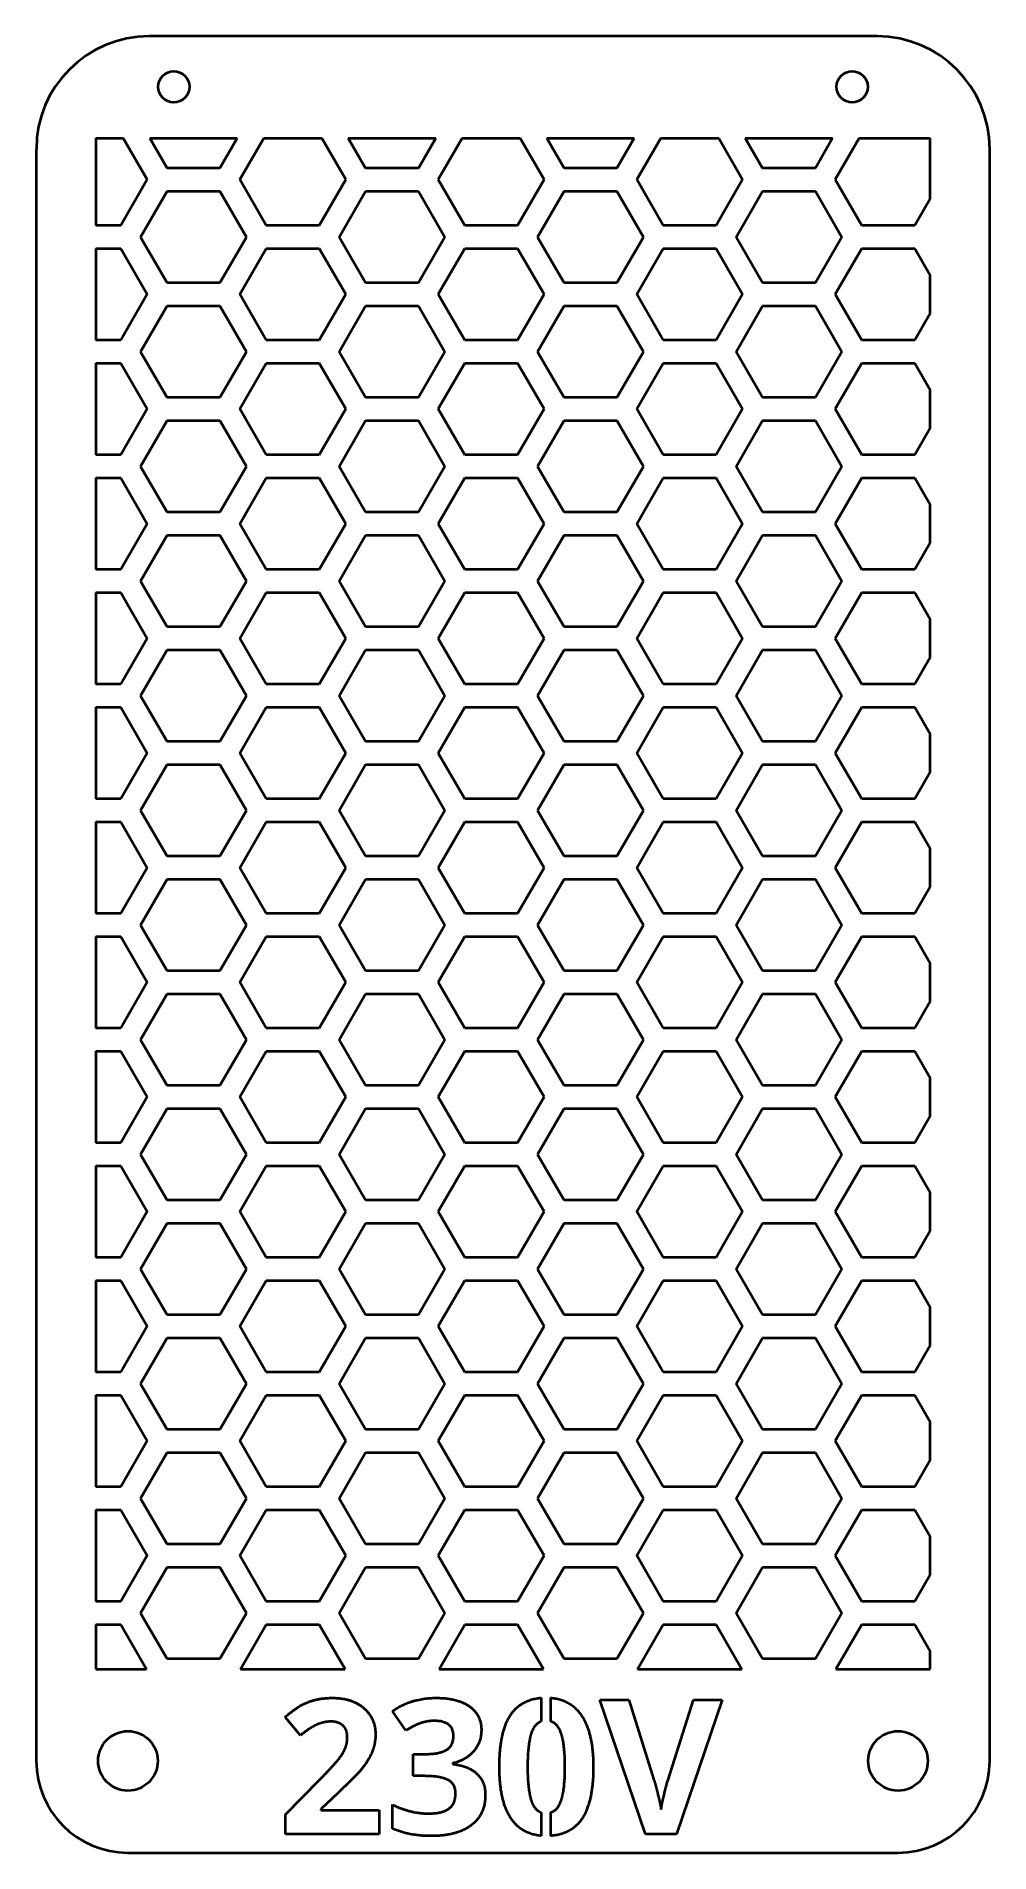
# Model space of a CAD drawing. Header units: inches. Extents: x -55 to 49, y -198 to 0.
import ezdxf

# ---------------------------------------------------------------- set-up
doc = ezdxf.new("R2010")
doc.units = ezdxf.units.IN
doc.header["$MEASUREMENT"] = 0
doc.layers.add('Visible', color=7, linetype='Continuous', lineweight=40)

msp = doc.modelspace()

# ---------------------------------------------------------------- linework, layer by layer
at = {"layer": 'Visible'}
for p, q in [((36.67, 0), (-42.74, 0)), ((-48.54, -11.11), (-45.55, -11.11)), ((-48.54, -11.11), (-48.54, -20.62)), ((-45.55, -11.11), (-42.94, -15.62)), ((-40.78, -14.38), (-42.66, -11.11)), ((-42.66, -11.11), (-33.12, -11.11)), ((-33.12, -11.11), (-35, -14.38)), ((-32.84, -15.62), (-30.23, -11.11)), ((-30.23, -11.11), (-23.9, -11.11)), ((-23.9, -11.11), (-21.29, -15.62)), ((-19.12, -14.38), (-21.01, -11.11)), ((-21.01, -11.11), (-11.47, -11.11)), ((-11.47, -11.11), (-13.35, -14.38)), ((-11.19, -15.62), (-8.58, -11.11)), ((-8.58, -11.11), (-2.24, -11.11)), ((-2.24, -11.11), (0.36, -15.62)), ((2.53, -14.38), (0.64, -11.11)), ((0.64, -11.11), (10.18, -11.11)), ((10.18, -11.11), (8.3, -14.38)), ((10.46, -15.62), (13.07, -11.11)), ((13.07, -11.11), (19.41, -11.11)), ((19.41, -11.11), (22.01, -15.62)), ((24.18, -14.38), (22.29, -11.11)), ((22.29, -11.11), (31.83, -11.11)), ((31.83, -11.11), (29.95, -14.38)), ((32.12, -15.62), (34.72, -11.11)), ((34.72, -11.11), (42.46, -11.11)), ((42.46, -17.7), (42.46, -11.11)), ((-55.04, -12.29), (-55.04, -188)), ((48.96, -188), (48.96, -12.29)), ((-42.94, -15.62), (-45.83, -20.62)), ((-35, -14.38), (-40.78, -14.38)), ((-29.95, -20.62), (-32.84, -15.62)), ((-21.29, -15.62), (-24.18, -20.62)), ((-13.35, -14.38), (-19.12, -14.38)), ((-8.3, -20.62), (-11.19, -15.62)), ((0.36, -15.62), (-2.53, -20.62)), ((8.3, -14.38), (2.53, -14.38)), ((13.35, -20.62), (10.46, -15.62)), ((22.01, -15.62), (19.12, -20.62)), ((29.95, -14.38), (24.18, -14.38)), ((35, -20.62), (32.12, -15.62)), ((-43.66, -21.88), (-40.78, -16.88)), ((-40.78, -16.88), (-35, -16.88)), ((-35, -16.88), (-32.12, -21.88)), ((-22.01, -21.88), (-19.12, -16.88)), ((-19.12, -16.88), (-13.35, -16.88)), ((-13.35, -16.88), (-10.46, -21.88)), ((-0.36, -21.88), (2.53, -16.88)), ((2.53, -16.88), (8.3, -16.88)), ((8.3, -16.88), (11.19, -21.88)), ((21.29, -21.88), (24.18, -16.88)), ((24.18, -16.88), (29.95, -16.88)), ((29.95, -16.88), (32.84, -21.88)), ((42.46, -17.7), (40.78, -20.62)), ((-45.83, -20.62), (-48.54, -20.62)), ((-24.18, -20.62), (-29.95, -20.62)), ((-2.53, -20.62), (-8.3, -20.62)), ((19.12, -20.62), (13.35, -20.62)), ((40.78, -20.62), (35, -20.62)), ((-48.54, -23.12), (-48.54, -33.12)), ((-48.54, -23.12), (-45.83, -23.12)), ((-45.83, -23.12), (-42.94, -28.12)), ((-40.78, -26.88), (-43.66, -21.88)), ((-32.12, -21.88), (-35, -26.88)), ((-32.84, -28.12), (-29.95, -23.12)), ((-29.95, -23.12), (-24.18, -23.12)), ((-24.18, -23.12), (-21.29, -28.12)), ((-19.12, -26.88), (-22.01, -21.88)), ((-10.46, -21.88), (-13.35, -26.88)), ((-11.19, -28.12), (-8.3, -23.12)), ((-8.3, -23.12), (-2.53, -23.12)), ((-2.53, -23.12), (0.36, -28.12)), ((2.53, -26.88), (-0.36, -21.88)), ((11.19, -21.88), (8.3, -26.88)), ((10.46, -28.12), (13.35, -23.12)), ((13.35, -23.12), (19.12, -23.12)), ((19.12, -23.12), (22.01, -28.12)), ((24.18, -26.88), (21.29, -21.88)), ((32.84, -21.88), (29.95, -26.88)), ((32.12, -28.12), (35, -23.12)), ((35, -23.12), (40.78, -23.12)), ((40.78, -23.12), (42.46, -26.05)), ((-35, -26.88), (-40.78, -26.88)), ((-13.35, -26.88), (-19.12, -26.88)), ((8.3, -26.88), (2.53, -26.88)), ((29.95, -26.88), (24.18, -26.88)), ((42.46, -30.2), (42.46, -26.05)), ((-42.94, -28.12), (-45.83, -33.12)), ((-43.66, -34.38), (-40.78, -29.38)), ((-40.78, -29.38), (-35, -29.38)), ((-35, -29.38), (-32.12, -34.38)), ((-29.95, -33.12), (-32.84, -28.12)), ((-21.29, -28.12), (-24.18, -33.12)), ((-22.01, -34.38), (-19.12, -29.38)), ((-19.12, -29.38), (-13.35, -29.38)), ((-13.35, -29.38), (-10.46, -34.38)), ((-8.3, -33.12), (-11.19, -28.12)), ((0.36, -28.12), (-2.53, -33.12)), ((-0.36, -34.38), (2.53, -29.38)), ((2.53, -29.38), (8.3, -29.38)), ((8.3, -29.38), (11.19, -34.38)), ((13.35, -33.12), (10.46, -28.12)), ((22.01, -28.12), (19.12, -33.12)), ((21.29, -34.38), (24.18, -29.38)), ((24.18, -29.38), (29.95, -29.38)), ((29.95, -29.38), (32.84, -34.38)), ((35, -33.12), (32.12, -28.12)), ((42.46, -30.2), (40.78, -33.12)), ((-45.83, -33.12), (-48.54, -33.12)), ((-24.18, -33.12), (-29.95, -33.12)), ((-2.53, -33.12), (-8.3, -33.12)), ((19.12, -33.12), (13.35, -33.12)), ((40.78, -33.12), (35, -33.12)), ((-48.54, -35.63), (-48.54, -45.62)), ((-48.54, -35.63), (-45.83, -35.63)), ((-45.83, -35.63), (-42.94, -40.62)), ((-40.78, -39.38), (-43.66, -34.38)), ((-32.12, -34.38), (-35, -39.38)), ((-32.84, -40.62), (-29.95, -35.63)), ((-29.95, -35.63), (-24.18, -35.63)), ((-24.18, -35.63), (-21.29, -40.62)), ((-19.12, -39.38), (-22.01, -34.38)), ((-10.46, -34.38), (-13.35, -39.38)), ((-11.19, -40.62), (-8.3, -35.63)), ((-8.3, -35.63), (-2.53, -35.63)), ((-2.53, -35.63), (0.36, -40.62)), ((2.53, -39.38), (-0.36, -34.38)), ((11.19, -34.38), (8.3, -39.38)), ((10.46, -40.62), (13.35, -35.63)), ((13.35, -35.63), (19.12, -35.63)), ((19.12, -35.63), (22.01, -40.62)), ((24.18, -39.38), (21.29, -34.38)), ((32.84, -34.38), (29.95, -39.38)), ((32.12, -40.62), (35, -35.63)), ((35, -35.63), (40.78, -35.63)), ((40.78, -35.63), (42.46, -38.55)), ((-35, -39.38), (-40.78, -39.38)), ((-13.35, -39.38), (-19.12, -39.38)), ((8.3, -39.38), (2.53, -39.38)), ((29.95, -39.38), (24.18, -39.38)), ((42.46, -42.7), (42.46, -38.55)), ((-42.94, -40.62), (-45.83, -45.62)), ((-29.95, -45.62), (-32.84, -40.62)), ((-21.29, -40.62), (-24.18, -45.62)), ((-8.3, -45.62), (-11.19, -40.62)), ((0.36, -40.62), (-2.53, -45.62)), ((13.35, -45.62), (10.46, -40.62)), ((22.01, -40.62), (19.12, -45.62)), ((35, -45.62), (32.12, -40.62)), ((-43.66, -46.88), (-40.78, -41.88)), ((-40.78, -41.88), (-35, -41.88)), ((-35, -41.88), (-32.12, -46.88)), ((-22.01, -46.88), (-19.12, -41.88)), ((-19.12, -41.88), (-13.35, -41.88)), ((-13.35, -41.88), (-10.46, -46.88)), ((-0.36, -46.88), (2.53, -41.88)), ((2.53, -41.88), (8.3, -41.88)), ((8.3, -41.88), (11.19, -46.88)), ((21.29, -46.88), (24.18, -41.88)), ((24.18, -41.88), (29.95, -41.88)), ((29.95, -41.88), (32.84, -46.88)), ((42.46, -42.7), (40.78, -45.62)), ((-45.83, -45.62), (-48.54, -45.62)), ((-40.78, -51.88), (-43.66, -46.88)), ((-32.12, -46.88), (-35, -51.88)), ((-24.18, -45.62), (-29.95, -45.62)), ((-19.12, -51.88), (-22.01, -46.88)), ((-10.46, -46.88), (-13.35, -51.88)), ((-2.53, -45.62), (-8.3, -45.62)), ((2.53, -51.88), (-0.36, -46.88)), ((11.19, -46.88), (8.3, -51.88)), ((19.12, -45.62), (13.35, -45.62)), ((24.18, -51.88), (21.29, -46.88)), ((32.84, -46.88), (29.95, -51.88)), ((40.78, -45.62), (35, -45.62)), ((-48.54, -48.12), (-48.54, -58.13)), ((-48.54, -48.12), (-45.83, -48.12)), ((-45.83, -48.12), (-42.94, -53.13)), ((-32.84, -53.13), (-29.95, -48.12)), ((-29.95, -48.12), (-24.18, -48.12)), ((-24.18, -48.12), (-21.29, -53.13)), ((-11.19, -53.13), (-8.3, -48.12)), ((-8.3, -48.12), (-2.53, -48.12)), ((-2.53, -48.12), (0.36, -53.13)), ((10.46, -53.13), (13.35, -48.12)), ((13.35, -48.12), (19.12, -48.12)), ((19.12, -48.12), (22.01, -53.13)), ((32.12, -53.13), (35, -48.12)), ((35, -48.12), (40.78, -48.12)), ((40.78, -48.12), (42.46, -51.05)), ((42.46, -55.2), (42.46, -51.05)), ((-42.94, -53.13), (-45.83, -58.13)), ((-35, -51.88), (-40.78, -51.88)), ((-29.95, -58.13), (-32.84, -53.13)), ((-21.29, -53.13), (-24.18, -58.13)), ((-13.35, -51.88), (-19.12, -51.88)), ((-8.3, -58.13), (-11.19, -53.13)), ((0.36, -53.13), (-2.53, -58.13)), ((8.3, -51.88), (2.53, -51.88)), ((13.35, -58.13), (10.46, -53.13)), ((22.01, -53.13), (19.12, -58.13)), ((29.95, -51.88), (24.18, -51.88)), ((35, -58.13), (32.12, -53.13)), ((-43.66, -59.38), (-40.78, -54.38)), ((-40.78, -54.38), (-35, -54.38)), ((-35, -54.38), (-32.12, -59.38)), ((-22.01, -59.38), (-19.12, -54.38)), ((-19.12, -54.38), (-13.35, -54.38)), ((-13.35, -54.38), (-10.46, -59.38)), ((-0.36, -59.38), (2.53, -54.38)), ((2.53, -54.38), (8.3, -54.38)), ((8.3, -54.38), (11.19, -59.38)), ((21.29, -59.38), (24.18, -54.38)), ((24.18, -54.38), (29.95, -54.38)), ((29.95, -54.38), (32.84, -59.38)), ((42.46, -55.2), (40.78, -58.13)), ((-45.83, -58.13), (-48.54, -58.13)), ((-40.78, -64.38), (-43.66, -59.38)), ((-32.12, -59.38), (-35, -64.38)), ((-24.18, -58.13), (-29.95, -58.13)), ((-19.12, -64.38), (-22.01, -59.38)), ((-10.46, -59.38), (-13.35, -64.38)), ((-2.53, -58.13), (-8.3, -58.13)), ((2.53, -64.38), (-0.36, -59.38)), ((11.19, -59.38), (8.3, -64.38)), ((19.12, -58.13), (13.35, -58.13)), ((24.18, -64.38), (21.29, -59.38)), ((32.84, -59.38), (29.95, -64.38)), ((40.78, -58.13), (35, -58.13)), ((-48.54, -60.63), (-48.54, -70.63)), ((-48.54, -60.63), (-45.83, -60.63)), ((-45.83, -60.63), (-42.94, -65.63)), ((-32.84, -65.63), (-29.95, -60.63)), ((-29.95, -60.63), (-24.18, -60.63)), ((-24.18, -60.63), (-21.29, -65.63)), ((-11.19, -65.63), (-8.3, -60.63)), ((-8.3, -60.63), (-2.53, -60.63)), ((-2.53, -60.63), (0.36, -65.63)), ((10.46, -65.63), (13.35, -60.63)), ((13.35, -60.63), (19.12, -60.63)), ((19.12, -60.63), (22.01, -65.63)), ((32.12, -65.63), (35, -60.63)), ((35, -60.63), (40.78, -60.63)), ((40.78, -60.63), (42.46, -63.55)), ((-35, -64.38), (-40.78, -64.38)), ((-13.35, -64.38), (-19.12, -64.38)), ((8.3, -64.38), (2.53, -64.38)), ((29.95, -64.38), (24.18, -64.38)), ((42.46, -67.7), (42.46, -63.55)), ((-42.94, -65.63), (-45.83, -70.63)), ((-43.66, -71.88), (-40.78, -66.88)), ((-40.78, -66.88), (-35, -66.88)), ((-35, -66.88), (-32.12, -71.88)), ((-29.95, -70.63), (-32.84, -65.63)), ((-21.29, -65.63), (-24.18, -70.63)), ((-22.01, -71.88), (-19.12, -66.88)), ((-19.12, -66.88), (-13.35, -66.88)), ((-13.35, -66.88), (-10.46, -71.88)), ((-8.3, -70.63), (-11.19, -65.63)), ((0.36, -65.63), (-2.53, -70.63)), ((-0.36, -71.88), (2.53, -66.88)), ((2.53, -66.88), (8.3, -66.88)), ((8.3, -66.88), (11.19, -71.88)), ((13.35, -70.63), (10.46, -65.63)), ((22.01, -65.63), (19.12, -70.63)), ((21.29, -71.88), (24.18, -66.88)), ((24.18, -66.88), (29.95, -66.88)), ((29.95, -66.88), (32.84, -71.88)), ((35, -70.63), (32.12, -65.63)), ((42.46, -67.7), (40.78, -70.63)), ((-45.83, -70.63), (-48.54, -70.63)), ((-24.18, -70.63), (-29.95, -70.63)), ((-2.53, -70.63), (-8.3, -70.63)), ((19.12, -70.63), (13.35, -70.63)), ((40.78, -70.63), (35, -70.63)), ((-48.54, -73.13), (-48.54, -83.13)), ((-48.54, -73.13), (-45.83, -73.13)), ((-45.83, -73.13), (-42.94, -78.13)), ((-40.78, -76.88), (-43.66, -71.88)), ((-32.12, -71.88), (-35, -76.88)), ((-32.84, -78.13), (-29.95, -73.13)), ((-29.95, -73.13), (-24.18, -73.13)), ((-24.18, -73.13), (-21.29, -78.13)), ((-19.12, -76.88), (-22.01, -71.88)), ((-10.46, -71.88), (-13.35, -76.88)), ((-11.19, -78.13), (-8.3, -73.13)), ((-8.3, -73.13), (-2.53, -73.13)), ((-2.53, -73.13), (0.36, -78.13)), ((2.53, -76.88), (-0.36, -71.88)), ((11.19, -71.88), (8.3, -76.88)), ((10.46, -78.13), (13.35, -73.13)), ((13.35, -73.13), (19.12, -73.13)), ((19.12, -73.13), (22.01, -78.13)), ((24.18, -76.88), (21.29, -71.88)), ((32.84, -71.88), (29.95, -76.88)), ((32.12, -78.13), (35, -73.13)), ((35, -73.13), (40.78, -73.13)), ((40.78, -73.13), (42.46, -76.05)), ((-35, -76.88), (-40.78, -76.88)), ((-13.35, -76.88), (-19.12, -76.88)), ((8.3, -76.88), (2.53, -76.88)), ((29.95, -76.88), (24.18, -76.88)), ((42.46, -80.2), (42.46, -76.05)), ((-42.94, -78.13), (-45.83, -83.13)), ((-29.95, -83.13), (-32.84, -78.13)), ((-21.29, -78.13), (-24.18, -83.13)), ((-8.3, -83.13), (-11.19, -78.13)), ((0.36, -78.13), (-2.53, -83.13)), ((13.35, -83.13), (10.46, -78.13)), ((22.01, -78.13), (19.12, -83.13)), ((35, -83.13), (32.12, -78.13)), ((-43.66, -84.38), (-40.78, -79.38)), ((-40.78, -79.38), (-35, -79.38)), ((-35, -79.38), (-32.12, -84.38)), ((-22.01, -84.38), (-19.12, -79.38)), ((-19.12, -79.38), (-13.35, -79.38)), ((-13.35, -79.38), (-10.46, -84.38)), ((-0.36, -84.38), (2.53, -79.38)), ((2.53, -79.38), (8.3, -79.38)), ((8.3, -79.38), (11.19, -84.38)), ((21.29, -84.38), (24.18, -79.38)), ((24.18, -79.38), (29.95, -79.38)), ((29.95, -79.38), (32.84, -84.38)), ((42.46, -80.2), (40.78, -83.13)), ((-45.83, -83.13), (-48.54, -83.13)), ((-24.18, -83.13), (-29.95, -83.13)), ((-2.53, -83.13), (-8.3, -83.13)), ((19.12, -83.13), (13.35, -83.13)), ((40.78, -83.13), (35, -83.13)), ((-40.78, -89.38), (-43.66, -84.38)), ((-32.12, -84.38), (-35, -89.38)), ((-19.12, -89.38), (-22.01, -84.38)), ((-10.46, -84.38), (-13.35, -89.38)), ((2.53, -89.38), (-0.36, -84.38)), ((11.19, -84.38), (8.3, -89.38)), ((24.18, -89.38), (21.29, -84.38)), ((32.84, -84.38), (29.95, -89.38)), ((-48.54, -85.63), (-48.54, -95.63)), ((-48.54, -85.63), (-45.83, -85.63)), ((-45.83, -85.63), (-42.94, -90.63)), ((-32.84, -90.63), (-29.95, -85.63)), ((-29.95, -85.63), (-24.18, -85.63)), ((-24.18, -85.63), (-21.29, -90.63)), ((-11.19, -90.63), (-8.3, -85.63)), ((-8.3, -85.63), (-2.53, -85.63)), ((-2.53, -85.63), (0.36, -90.63)), ((10.46, -90.63), (13.35, -85.63)), ((13.35, -85.63), (19.12, -85.63)), ((19.12, -85.63), (22.01, -90.63)), ((32.12, -90.63), (35, -85.63)), ((35, -85.63), (40.78, -85.63)), ((40.78, -85.63), (42.46, -88.55)), ((42.46, -92.7), (42.46, -88.55)), ((-42.94, -90.63), (-45.83, -95.63)), ((-35, -89.38), (-40.78, -89.38)), ((-29.95, -95.63), (-32.84, -90.63)), ((-21.29, -90.63), (-24.18, -95.63)), ((-13.35, -89.38), (-19.12, -89.38)), ((-8.3, -95.63), (-11.19, -90.63)), ((0.36, -90.63), (-2.53, -95.63)), ((8.3, -89.38), (2.53, -89.38)), ((13.35, -95.63), (10.46, -90.63)), ((22.01, -90.63), (19.12, -95.63)), ((29.95, -89.38), (24.18, -89.38)), ((35, -95.63), (32.12, -90.63)), ((-43.66, -96.88), (-40.78, -91.88)), ((-40.78, -91.88), (-35, -91.88)), ((-35, -91.88), (-32.12, -96.88)), ((-22.01, -96.88), (-19.12, -91.88)), ((-19.12, -91.88), (-13.35, -91.88)), ((-13.35, -91.88), (-10.46, -96.88)), ((-0.36, -96.88), (2.53, -91.88)), ((2.53, -91.88), (8.3, -91.88)), ((8.3, -91.88), (11.19, -96.88)), ((21.29, -96.88), (24.18, -91.88)), ((24.18, -91.88), (29.95, -91.88)), ((29.95, -91.88), (32.84, -96.88)), ((42.46, -92.7), (40.78, -95.63)), ((-45.83, -95.63), (-48.54, -95.63)), ((-40.78, -101.88), (-43.66, -96.88)), ((-32.12, -96.88), (-35, -101.88)), ((-24.18, -95.63), (-29.95, -95.63)), ((-19.12, -101.88), (-22.01, -96.88)), ((-10.46, -96.88), (-13.35, -101.88)), ((-2.53, -95.63), (-8.3, -95.63)), ((2.53, -101.88), (-0.36, -96.88)), ((11.19, -96.88), (8.3, -101.88)), ((19.12, -95.63), (13.35, -95.63)), ((24.18, -101.88), (21.29, -96.88)), ((32.84, -96.88), (29.95, -101.88)), ((40.78, -95.63), (35, -95.63)), ((-48.54, -98.13), (-48.54, -108.12)), ((-48.54, -98.13), (-45.83, -98.13)), ((-45.83, -98.13), (-42.94, -103.12)), ((-32.84, -103.12), (-29.95, -98.13)), ((-29.95, -98.13), (-24.18, -98.13)), ((-24.18, -98.13), (-21.29, -103.12)), ((-11.19, -103.12), (-8.3, -98.13)), ((-8.3, -98.13), (-2.53, -98.13)), ((-2.53, -98.13), (0.36, -103.12)), ((10.46, -103.12), (13.35, -98.13)), ((13.35, -98.13), (19.12, -98.13)), ((19.12, -98.13), (22.01, -103.12)), ((32.12, -103.12), (35, -98.13)), ((35, -98.13), (40.78, -98.13)), ((40.78, -98.13), (42.46, -101.05)), ((-35, -101.88), (-40.78, -101.88)), ((-13.35, -101.88), (-19.12, -101.88)), ((8.3, -101.88), (2.53, -101.88)), ((29.95, -101.88), (24.18, -101.88)), ((42.46, -105.2), (42.46, -101.05)), ((-42.94, -103.12), (-45.83, -108.12)), ((-43.66, -109.38), (-40.78, -104.38)), ((-40.78, -104.38), (-35, -104.38)), ((-35, -104.38), (-32.12, -109.38)), ((-29.95, -108.12), (-32.84, -103.12)), ((-21.29, -103.12), (-24.18, -108.12)), ((-22.01, -109.38), (-19.12, -104.38)), ((-19.12, -104.38), (-13.35, -104.38)), ((-13.35, -104.38), (-10.46, -109.38)), ((-8.3, -108.12), (-11.19, -103.12)), ((0.36, -103.12), (-2.53, -108.12)), ((-0.36, -109.38), (2.53, -104.38)), ((2.53, -104.38), (8.3, -104.38)), ((8.3, -104.38), (11.19, -109.38)), ((13.35, -108.12), (10.46, -103.12)), ((22.01, -103.12), (19.12, -108.12)), ((21.29, -109.38), (24.18, -104.38)), ((24.18, -104.38), (29.95, -104.38)), ((29.95, -104.38), (32.84, -109.38)), ((35, -108.12), (32.12, -103.12)), ((42.46, -105.2), (40.78, -108.12)), ((-45.83, -108.12), (-48.54, -108.12)), ((-24.18, -108.12), (-29.95, -108.12)), ((-2.53, -108.12), (-8.3, -108.12)), ((19.12, -108.12), (13.35, -108.12)), ((40.78, -108.12), (35, -108.12)), ((-48.54, -110.62), (-48.54, -120.62)), ((-48.54, -110.62), (-45.83, -110.62)), ((-45.83, -110.62), (-42.94, -115.62)), ((-40.78, -114.38), (-43.66, -109.38)), ((-32.12, -109.38), (-35, -114.38)), ((-32.84, -115.62), (-29.95, -110.62)), ((-29.95, -110.62), (-24.18, -110.62)), ((-24.18, -110.62), (-21.29, -115.62)), ((-19.12, -114.38), (-22.01, -109.38)), ((-10.46, -109.38), (-13.35, -114.38)), ((-11.19, -115.62), (-8.3, -110.62)), ((-8.3, -110.62), (-2.53, -110.62)), ((-2.53, -110.62), (0.36, -115.62)), ((2.53, -114.38), (-0.36, -109.38)), ((11.19, -109.38), (8.3, -114.38)), ((10.46, -115.62), (13.35, -110.62)), ((13.35, -110.62), (19.12, -110.62)), ((19.12, -110.62), (22.01, -115.62)), ((24.18, -114.38), (21.29, -109.38)), ((32.84, -109.38), (29.95, -114.38)), ((32.12, -115.62), (35, -110.62)), ((35, -110.62), (40.78, -110.62)), ((40.78, -110.62), (42.46, -113.55)), ((-35, -114.38), (-40.78, -114.38)), ((-13.35, -114.38), (-19.12, -114.38)), ((8.3, -114.38), (2.53, -114.38)), ((29.95, -114.38), (24.18, -114.38)), ((42.46, -117.7), (42.46, -113.55)), ((-42.94, -115.62), (-45.83, -120.62)), ((-29.95, -120.62), (-32.84, -115.62)), ((-21.29, -115.62), (-24.18, -120.62)), ((-8.3, -120.62), (-11.19, -115.62)), ((0.36, -115.62), (-2.53, -120.62)), ((13.35, -120.62), (10.46, -115.62)), ((22.01, -115.62), (19.12, -120.62)), ((35, -120.62), (32.12, -115.62)), ((-43.66, -121.88), (-40.78, -116.88)), ((-40.78, -116.88), (-35, -116.88)), ((-35, -116.88), (-32.12, -121.88)), ((-22.01, -121.88), (-19.12, -116.88)), ((-19.12, -116.88), (-13.35, -116.88)), ((-13.35, -116.88), (-10.46, -121.88)), ((-0.36, -121.88), (2.53, -116.88)), ((2.53, -116.88), (8.3, -116.88)), ((8.3, -116.88), (11.19, -121.88)), ((21.29, -121.88), (24.18, -116.88)), ((24.18, -116.88), (29.95, -116.88)), ((29.95, -116.88), (32.84, -121.88)), ((42.46, -117.7), (40.78, -120.62)), ((-45.83, -120.62), (-48.54, -120.62)), ((-24.18, -120.62), (-29.95, -120.62)), ((-2.53, -120.62), (-8.3, -120.62)), ((19.12, -120.62), (13.35, -120.62)), ((40.78, -120.62), (35, -120.62)), ((-40.78, -126.88), (-43.66, -121.88)), ((-32.12, -121.88), (-35, -126.88)), ((-19.12, -126.88), (-22.01, -121.88)), ((-10.46, -121.88), (-13.35, -126.88)), ((2.53, -126.88), (-0.36, -121.88)), ((11.19, -121.88), (8.3, -126.88)), ((24.18, -126.88), (21.29, -121.88)), ((32.84, -121.88), (29.95, -126.88)), ((-48.54, -123.12), (-48.54, -133.12)), ((-48.54, -123.12), (-45.83, -123.12)), ((-45.83, -123.12), (-42.94, -128.12)), ((-32.84, -128.12), (-29.95, -123.12)), ((-29.95, -123.12), (-24.18, -123.12)), ((-24.18, -123.12), (-21.29, -128.12)), ((-11.19, -128.12), (-8.3, -123.12)), ((-8.3, -123.12), (-2.53, -123.12)), ((-2.53, -123.12), (0.36, -128.12)), ((10.46, -128.12), (13.35, -123.12)), ((13.35, -123.12), (19.12, -123.12)), ((19.12, -123.12), (22.01, -128.12)), ((32.12, -128.12), (35, -123.12)), ((35, -123.12), (40.78, -123.12)), ((40.78, -123.12), (42.46, -126.05)), ((42.46, -130.2), (42.46, -126.05)), ((-42.94, -128.12), (-45.83, -133.12)), ((-35, -126.88), (-40.78, -126.88)), ((-29.95, -133.12), (-32.84, -128.12)), ((-21.29, -128.12), (-24.18, -133.12)), ((-13.35, -126.88), (-19.12, -126.88)), ((-8.3, -133.12), (-11.19, -128.12)), ((0.36, -128.12), (-2.53, -133.12)), ((8.3, -126.88), (2.53, -126.88)), ((13.35, -133.12), (10.46, -128.12)), ((22.01, -128.12), (19.12, -133.12)), ((29.95, -126.88), (24.18, -126.88)), ((35, -133.12), (32.12, -128.12)), ((-43.66, -134.38), (-40.78, -129.38)), ((-40.78, -129.38), (-35, -129.38)), ((-35, -129.38), (-32.12, -134.38)), ((-22.01, -134.38), (-19.12, -129.38)), ((-19.12, -129.38), (-13.35, -129.38)), ((-13.35, -129.38), (-10.46, -134.38)), ((-0.36, -134.38), (2.53, -129.38)), ((2.53, -129.38), (8.3, -129.38)), ((8.3, -129.38), (11.19, -134.38)), ((21.29, -134.38), (24.18, -129.38)), ((24.18, -129.38), (29.95, -129.38)), ((29.95, -129.38), (32.84, -134.38)), ((42.46, -130.2), (40.78, -133.12)), ((-45.83, -133.12), (-48.54, -133.12)), ((-40.78, -139.38), (-43.66, -134.38)), ((-32.12, -134.38), (-35, -139.38)), ((-24.18, -133.12), (-29.95, -133.12)), ((-19.12, -139.38), (-22.01, -134.38)), ((-10.46, -134.38), (-13.35, -139.38)), ((-2.53, -133.12), (-8.3, -133.12)), ((2.53, -139.38), (-0.36, -134.38)), ((11.19, -134.38), (8.3, -139.38)), ((19.12, -133.12), (13.35, -133.12)), ((24.18, -139.38), (21.29, -134.38)), ((32.84, -134.38), (29.95, -139.38)), ((40.78, -133.12), (35, -133.12)), ((-48.54, -135.62), (-48.54, -145.62)), ((-48.54, -135.62), (-45.83, -135.62)), ((-45.83, -135.62), (-42.94, -140.62)), ((-32.84, -140.62), (-29.95, -135.62)), ((-29.95, -135.62), (-24.18, -135.62)), ((-24.18, -135.62), (-21.29, -140.62)), ((-11.19, -140.62), (-8.3, -135.62)), ((-8.3, -135.62), (-2.53, -135.62)), ((-2.53, -135.62), (0.36, -140.62)), ((10.46, -140.62), (13.35, -135.62)), ((13.35, -135.62), (19.12, -135.62)), ((19.12, -135.62), (22.01, -140.62)), ((32.12, -140.62), (35, -135.62)), ((35, -135.62), (40.78, -135.62)), ((40.78, -135.62), (42.46, -138.55)), ((42.46, -142.7), (42.46, -138.55)), ((-35, -139.38), (-40.78, -139.38)), ((-13.35, -139.38), (-19.12, -139.38)), ((8.3, -139.38), (2.53, -139.38)), ((29.95, -139.38), (24.18, -139.38)), ((-42.94, -140.62), (-45.83, -145.62)), ((-43.66, -146.88), (-40.78, -141.88)), ((-40.78, -141.88), (-35, -141.88)), ((-35, -141.88), (-32.12, -146.88)), ((-29.95, -145.62), (-32.84, -140.62)), ((-21.29, -140.62), (-24.18, -145.62)), ((-22.01, -146.88), (-19.12, -141.88)), ((-19.12, -141.88), (-13.35, -141.88)), ((-13.35, -141.88), (-10.46, -146.88)), ((-8.3, -145.62), (-11.19, -140.62)), ((0.36, -140.62), (-2.53, -145.62)), ((-0.36, -146.88), (2.53, -141.88)), ((2.53, -141.88), (8.3, -141.88)), ((8.3, -141.88), (11.19, -146.88)), ((13.35, -145.62), (10.46, -140.62)), ((22.01, -140.62), (19.12, -145.62)), ((21.29, -146.88), (24.18, -141.88)), ((24.18, -141.88), (29.95, -141.88)), ((29.95, -141.88), (32.84, -146.88)), ((35, -145.62), (32.12, -140.62)), ((42.46, -142.7), (40.78, -145.62)), ((-45.83, -145.62), (-48.54, -145.62)), ((-24.18, -145.62), (-29.95, -145.62)), ((-2.53, -145.62), (-8.3, -145.62)), ((19.12, -145.62), (13.35, -145.62)), ((40.78, -145.62), (35, -145.62)), ((-48.54, -148.12), (-48.54, -158.12)), ((-48.54, -148.12), (-45.83, -148.12)), ((-45.83, -148.12), (-42.94, -153.12)), ((-40.78, -151.88), (-43.66, -146.88)), ((-32.12, -146.88), (-35, -151.88)), ((-32.84, -153.12), (-29.95, -148.12)), ((-29.95, -148.12), (-24.18, -148.12)), ((-24.18, -148.12), (-21.29, -153.12)), ((-19.12, -151.88), (-22.01, -146.88)), ((-10.46, -146.88), (-13.35, -151.88)), ((-11.19, -153.12), (-8.3, -148.12)), ((-8.3, -148.12), (-2.53, -148.12)), ((-2.53, -148.12), (0.36, -153.12)), ((2.53, -151.88), (-0.36, -146.88)), ((11.19, -146.88), (8.3, -151.88)), ((10.46, -153.12), (13.35, -148.12)), ((13.35, -148.12), (19.12, -148.12)), ((19.12, -148.12), (22.01, -153.12)), ((24.18, -151.88), (21.29, -146.88)), ((32.84, -146.88), (29.95, -151.88)), ((32.12, -153.12), (35, -148.12)), ((35, -148.12), (40.78, -148.12)), ((40.78, -148.12), (42.46, -151.05)), ((-35, -151.88), (-40.78, -151.88)), ((-13.35, -151.88), (-19.12, -151.88)), ((8.3, -151.88), (2.53, -151.88)), ((29.95, -151.88), (24.18, -151.88)), ((42.46, -155.2), (42.46, -151.05)), ((-42.94, -153.12), (-45.83, -158.12)), ((-43.66, -159.38), (-40.78, -154.38)), ((-40.78, -154.38), (-35, -154.38)), ((-35, -154.38), (-32.12, -159.38)), ((-29.95, -158.12), (-32.84, -153.12)), ((-21.29, -153.12), (-24.18, -158.12)), ((-22.01, -159.38), (-19.12, -154.38)), ((-19.12, -154.38), (-13.35, -154.38)), ((-13.35, -154.38), (-10.46, -159.38)), ((-8.3, -158.12), (-11.19, -153.12)), ((0.36, -153.12), (-2.53, -158.12)), ((-0.36, -159.38), (2.53, -154.38)), ((2.53, -154.38), (8.3, -154.38)), ((8.3, -154.38), (11.19, -159.38)), ((13.35, -158.12), (10.46, -153.12)), ((22.01, -153.12), (19.12, -158.12)), ((21.29, -159.38), (24.18, -154.38)), ((24.18, -154.38), (29.95, -154.38)), ((29.95, -154.38), (32.84, -159.38)), ((35, -158.12), (32.12, -153.12)), ((42.46, -155.2), (40.78, -158.12)), ((-45.83, -158.12), (-48.54, -158.12)), ((-24.18, -158.12), (-29.95, -158.12)), ((-2.53, -158.12), (-8.3, -158.12)), ((19.12, -158.12), (13.35, -158.12)), ((40.78, -158.12), (35, -158.12)), ((-40.78, -164.38), (-43.66, -159.38)), ((-32.12, -159.38), (-35, -164.38)), ((-19.12, -164.38), (-22.01, -159.38)), ((-10.46, -159.38), (-13.35, -164.38)), ((2.53, -164.38), (-0.36, -159.38)), ((11.19, -159.38), (8.3, -164.38)), ((24.18, -164.38), (21.29, -159.38)), ((32.84, -159.38), (29.95, -164.38)), ((-48.54, -160.62), (-48.54, -170.62)), ((-48.54, -160.62), (-45.83, -160.62)), ((-45.83, -160.62), (-42.94, -165.62)), ((-32.84, -165.62), (-29.95, -160.62)), ((-29.95, -160.62), (-24.18, -160.62)), ((-24.18, -160.62), (-21.29, -165.62)), ((-11.19, -165.62), (-8.3, -160.62)), ((-8.3, -160.62), (-2.53, -160.62)), ((-2.53, -160.62), (0.36, -165.62)), ((10.46, -165.62), (13.35, -160.62)), ((13.35, -160.62), (19.12, -160.62)), ((19.12, -160.62), (22.01, -165.62)), ((32.12, -165.62), (35, -160.62)), ((35, -160.62), (40.78, -160.62)), ((40.78, -160.62), (42.46, -163.55)), ((42.46, -167.7), (42.46, -163.55)), ((-42.94, -165.62), (-45.83, -170.62)), ((-35, -164.38), (-40.78, -164.38)), ((-29.95, -170.62), (-32.84, -165.62)), ((-21.29, -165.62), (-24.18, -170.62)), ((-13.35, -164.38), (-19.12, -164.38)), ((-8.3, -170.62), (-11.19, -165.62)), ((0.36, -165.62), (-2.53, -170.62)), ((8.3, -164.38), (2.53, -164.38)), ((13.35, -170.62), (10.46, -165.62)), ((22.01, -165.62), (19.12, -170.62)), ((29.95, -164.38), (24.18, -164.38)), ((35, -170.62), (32.12, -165.62)), ((-43.66, -171.88), (-40.78, -166.88)), ((-40.78, -166.88), (-35, -166.88)), ((-35, -166.88), (-32.12, -171.88)), ((-22.01, -171.88), (-19.12, -166.88)), ((-19.12, -166.88), (-13.35, -166.88)), ((-13.35, -166.88), (-10.46, -171.88)), ((-0.36, -171.88), (2.53, -166.88)), ((2.53, -166.88), (8.3, -166.88)), ((8.3, -166.88), (11.19, -171.88)), ((21.29, -171.88), (24.18, -166.88)), ((24.18, -166.88), (29.95, -166.88)), ((29.95, -166.88), (32.84, -171.88)), ((42.46, -167.7), (40.78, -170.62)), ((-45.83, -170.62), (-48.54, -170.62)), ((-40.78, -176.88), (-43.66, -171.88)), ((-32.12, -171.88), (-35, -176.88)), ((-24.18, -170.62), (-29.95, -170.62)), ((-19.12, -176.88), (-22.01, -171.88)), ((-10.46, -171.88), (-13.35, -176.88)), ((-2.53, -170.62), (-8.3, -170.62)), ((2.53, -176.88), (-0.36, -171.88)), ((11.19, -171.88), (8.3, -176.88)), ((19.12, -170.62), (13.35, -170.62)), ((24.18, -176.88), (21.29, -171.88)), ((32.84, -171.88), (29.95, -176.88)), ((40.78, -170.62), (35, -170.62)), ((-48.54, -173.12), (-48.54, -178)), ((-48.54, -173.12), (-45.83, -173.12)), ((-45.83, -173.12), (-43.01, -178)), ((-32.76, -178), (-29.95, -173.12)), ((-29.95, -173.12), (-24.18, -173.12)), ((-24.18, -173.12), (-21.36, -178)), ((-11.11, -178), (-8.3, -173.12)), ((-8.3, -173.12), (-2.53, -173.12)), ((-2.53, -173.12), (0.29, -178)), ((10.54, -178), (13.35, -173.12)), ((13.35, -173.12), (19.12, -173.12)), ((19.12, -173.12), (21.94, -178)), ((32.19, -178), (35, -173.12)), ((35, -173.12), (40.78, -173.12)), ((40.78, -173.12), (42.46, -176.05)), ((42.46, -178), (42.46, -176.05)), ((-48.54, -178), (-43.01, -178)), ((-35, -176.88), (-40.78, -176.88)), ((-32.76, -178), (-21.36, -178)), ((-13.35, -176.88), (-19.12, -176.88)), ((-11.11, -178), (0.29, -178)), ((8.3, -176.88), (2.53, -176.88)), ((10.54, -178), (21.94, -178)), ((29.95, -176.88), (24.18, -176.88)), ((32.19, -178), (42.46, -178)), ((0.05, -181.12), (0.05, -183.69)), ((1.05, -181.12), (1.05, -183.67)), ((11.42, -195.98), (6.45, -181.33)), ((6.45, -181.33), (9.58, -181.33)), ((9.58, -181.33), (12.34, -190.05)), ((13.87, -190.05), (16.64, -181.33)), ((19.78, -181.33), (14.8, -195.98)), ((16.64, -181.33), (19.78, -181.33)), ((-26.22, -185.21), (-27.9, -183.22)), ((-14.74, -184.7), (-16.17, -182.57)), ((-13.94, -189.64), (-13.94, -187.26)), ((-13.94, -187.26), (-12.81, -187.26)), ((-12.83, -189.64), (-13.94, -189.64)), ((-9.65, -188.27), (-9.65, -188.33)), ((-27.87, -193.83), (-24.19, -190.11)), ((-22.12, -191.46), (-24.01, -193.24)), ((-27.87, -195.98), (-27.87, -193.83)), ((-24.01, -193.24), (-24.01, -193.38)), ((-24.01, -193.38), (-17.63, -193.38)), ((-17.63, -193.38), (-17.63, -195.98)), ((-16.19, -195.39), (-16.19, -192.76)), ((0.05, -193.61), (0.05, -196.16)), ((1.05, -193.62), (1.05, -196.17)), ((-17.63, -195.98), (-27.87, -195.98)), ((14.8, -195.98), (11.42, -195.98)), ((-45.04, -198), (38.96, -198))]:
    msp.add_line(p, q, dxfattribs=at)
for centre, radius in [((-40.04, -5.5), 1.7), ((33.96, -5.5), 1.7), ((-45.04, -188), 3.25), ((38.96, -188), 3.25)]:
    msp.add_circle(centre, radius, dxfattribs=at)
for centre, radius, start, end in [((-42.74, -12.29), 12.29, 90, 180), ((36.67, -12.29), 12.29, 0, 90), ((-45.04, -188), 10, 180, 270), ((38.96, -188), 10, 270, 0)]:
    msp.add_arc(centre, radius, start, end, dxfattribs=at)
for points in [[(-27.9, -183.22), (-26.82, -182.3), (-26.11, -181.92)], [(-26.11, -181.92), (-25.4, -181.54), (-24.56, -181.33)], [(-24.56, -181.33), (-23.72, -181.13), (-22.68, -181.13)], [(-22.68, -181.13), (-21.3, -181.13), (-20.25, -181.63)], [(-20.25, -181.63), (-19.2, -182.13), (-18.62, -183.03)], [(-16.17, -182.57), (-14.17, -181.13), (-11.39, -181.13)], [(-11.39, -181.13), (-9.12, -181.13), (-7.8, -182.05)], [(-7.8, -182.05), (-6.49, -182.97), (-6.49, -184.61)], [(-3.27, -182.94), (-2.15, -181.3), (0.05, -181.12)], [(1.05, -181.12), (3.24, -181.28), (4.42, -183.03)], [(-24.55, -184.1), (-25.35, -184.49), (-26.22, -185.21)], [(-22.9, -183.71), (-23.75, -183.71), (-24.55, -184.1)], [(-21.6, -184.14), (-22.09, -183.71), (-22.9, -183.71)], [(-18.62, -183.03), (-18.04, -183.93), (-18.04, -185.09)], [(-13.08, -183.87), (-13.83, -184.11), (-14.74, -184.7)], [(-11.61, -183.63), (-12.34, -183.63), (-13.08, -183.87)], [(-9.53, -185.29), (-9.53, -183.63), (-11.61, -183.63)], [(-4.52, -188.66), (-4.52, -184.78), (-3.27, -182.94)], [(0.05, -183.69), (-0.63, -183.92), (-0.98, -184.79)], [(2.14, -184.79), (1.77, -183.88), (1.05, -183.67)], [(4.42, -183.03), (5.72, -184.95), (5.72, -188.66)], [(-21.11, -185.45), (-21.11, -184.57), (-21.6, -184.14)], [(-21.33, -186.59), (-21.11, -186.04), (-21.11, -185.45)], [(-18.04, -185.09), (-18.04, -186.1), (-18.39, -186.99)], [(-10.32, -186.82), (-9.53, -186.37), (-9.53, -185.29)], [(-6.49, -184.61), (-6.49, -185.98), (-7.32, -186.94)], [(-0.98, -184.79), (-1.45, -185.96), (-1.45, -188.66)], [(2.63, -188.66), (2.63, -185.96), (2.14, -184.79)], [(-24.19, -190.11), (-22.55, -188.44), (-22.05, -187.79)], [(-22.05, -187.79), (-21.55, -187.15), (-21.33, -186.59)], [(-18.39, -186.99), (-18.75, -187.88), (-19.49, -188.81)], [(-12.81, -187.26), (-11.11, -187.26), (-10.32, -186.82)], [(-7.32, -186.94), (-8.15, -187.91), (-9.65, -188.27)], [(-19.49, -188.81), (-20.24, -189.74), (-22.12, -191.46)], [(-10.14, -190.07), (-10.98, -189.64), (-12.83, -189.64)], [(-9.3, -191.53), (-9.3, -190.5), (-10.14, -190.07)], [(-9.65, -188.33), (-7.88, -188.55), (-6.97, -189.4)], [(-6.97, -189.4), (-6.06, -190.26), (-6.06, -191.71)], [(-3.24, -194.28), (-4.52, -192.38), (-4.52, -188.66)], [(-1.45, -188.66), (-1.45, -191.35), (-0.98, -192.52)], [(2.15, -192.5), (2.63, -191.32), (2.63, -188.66)], [(5.72, -188.66), (5.72, -192.49), (4.46, -194.34)], [(12.34, -190.05), (12.57, -190.82), (12.81, -191.85)], [(13.12, -193.28), (13.23, -192.36), (13.87, -190.05)], [(-10.03, -193.21), (-9.3, -192.69), (-9.3, -191.53)], [(-6.06, -191.71), (-6.06, -193.83), (-7.59, -195.01)], [(12.81, -191.85), (13.06, -192.88), (13.12, -193.28)], [(-16.19, -192.76), (-15.34, -193.19), (-14.32, -193.46)], [(-14.32, -193.46), (-13.3, -193.73), (-12.3, -193.73)], [(-12.3, -193.73), (-10.76, -193.73), (-10.03, -193.21)], [(-0.98, -192.52), (-0.64, -193.38), (0.05, -193.61)], [(1.05, -193.62), (1.78, -193.41), (2.15, -192.5)], [(-11.96, -196.18), (-14.35, -196.18), (-16.19, -195.39)], [(-7.59, -195.01), (-9.12, -196.18), (-11.96, -196.18)], [(0.05, -196.16), (-2.09, -195.98), (-3.24, -194.28)], [(4.46, -194.34), (3.32, -196.01), (1.05, -196.17)]]:
    msp.add_open_spline(points, degree=2, dxfattribs=at)

doc.saveas('drawing.dxf')
